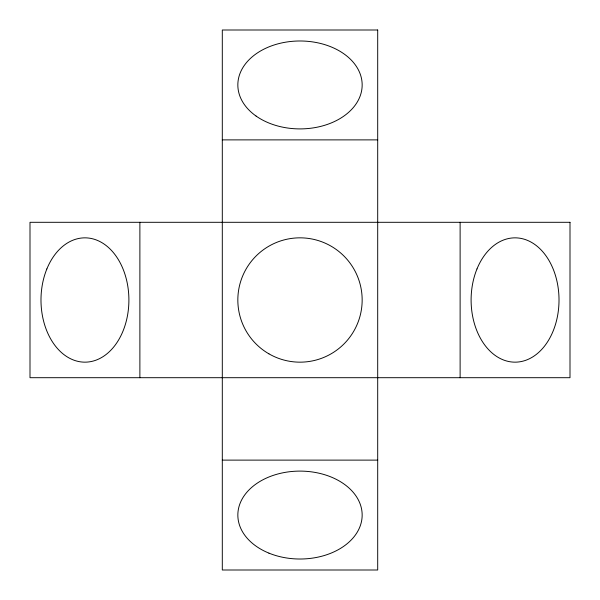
<?xml version="1.0" encoding="UTF-8"?>
<svg xmlns="http://www.w3.org/2000/svg" width="600" height="600" viewBox="0 0 600 600"><rect width="100%" height="100%" fill="white"/><g stroke="black" fill="none" stroke-linecap="round" stroke-linejoin="round"><path stroke-width="0.9" d="M222.3 139.882L377.7 139.882M222.3 460.118L377.7 460.118M460.118 222.3L460.118 377.7M139.882 222.3L139.882 377.7M377.7 30L222.3 30L222.3 570L377.7 570L377.7 30M570 222.3L30 222.3L30 377.7L570 377.7L570 222.3M268.92 353.835A62.16 62.16 0 0 0 362.16 300A62.16 62.16 0 0 0 268.92 246.165A62.16 62.16 0 0 0 268.92 353.835M268.92 553.125A62.16 43.957 0 0 0 362.16 515.055A62.16 43.957 0 0 0 268.92 476.993A62.16 43.957 0 0 0 268.92 553.125M256.043 116.025A62.16 43.957 0 0 0 360.045 96.323A62.16 43.957 0 0 0 283.913 42.487A62.16 43.957 0 0 0 256.043 116.025M46.875 268.92A62.16 43.957 90 0 0 84.945 362.16A62.16 43.957 90 0 0 123.007 268.92A62.16 43.957 90 0 0 46.875 268.92M476.993 268.92A62.16 43.957 90 0 0 515.055 362.16A62.16 43.957 90 0 0 553.125 268.92A62.16 43.957 90 0 0 476.993 268.92"/></g></svg>
